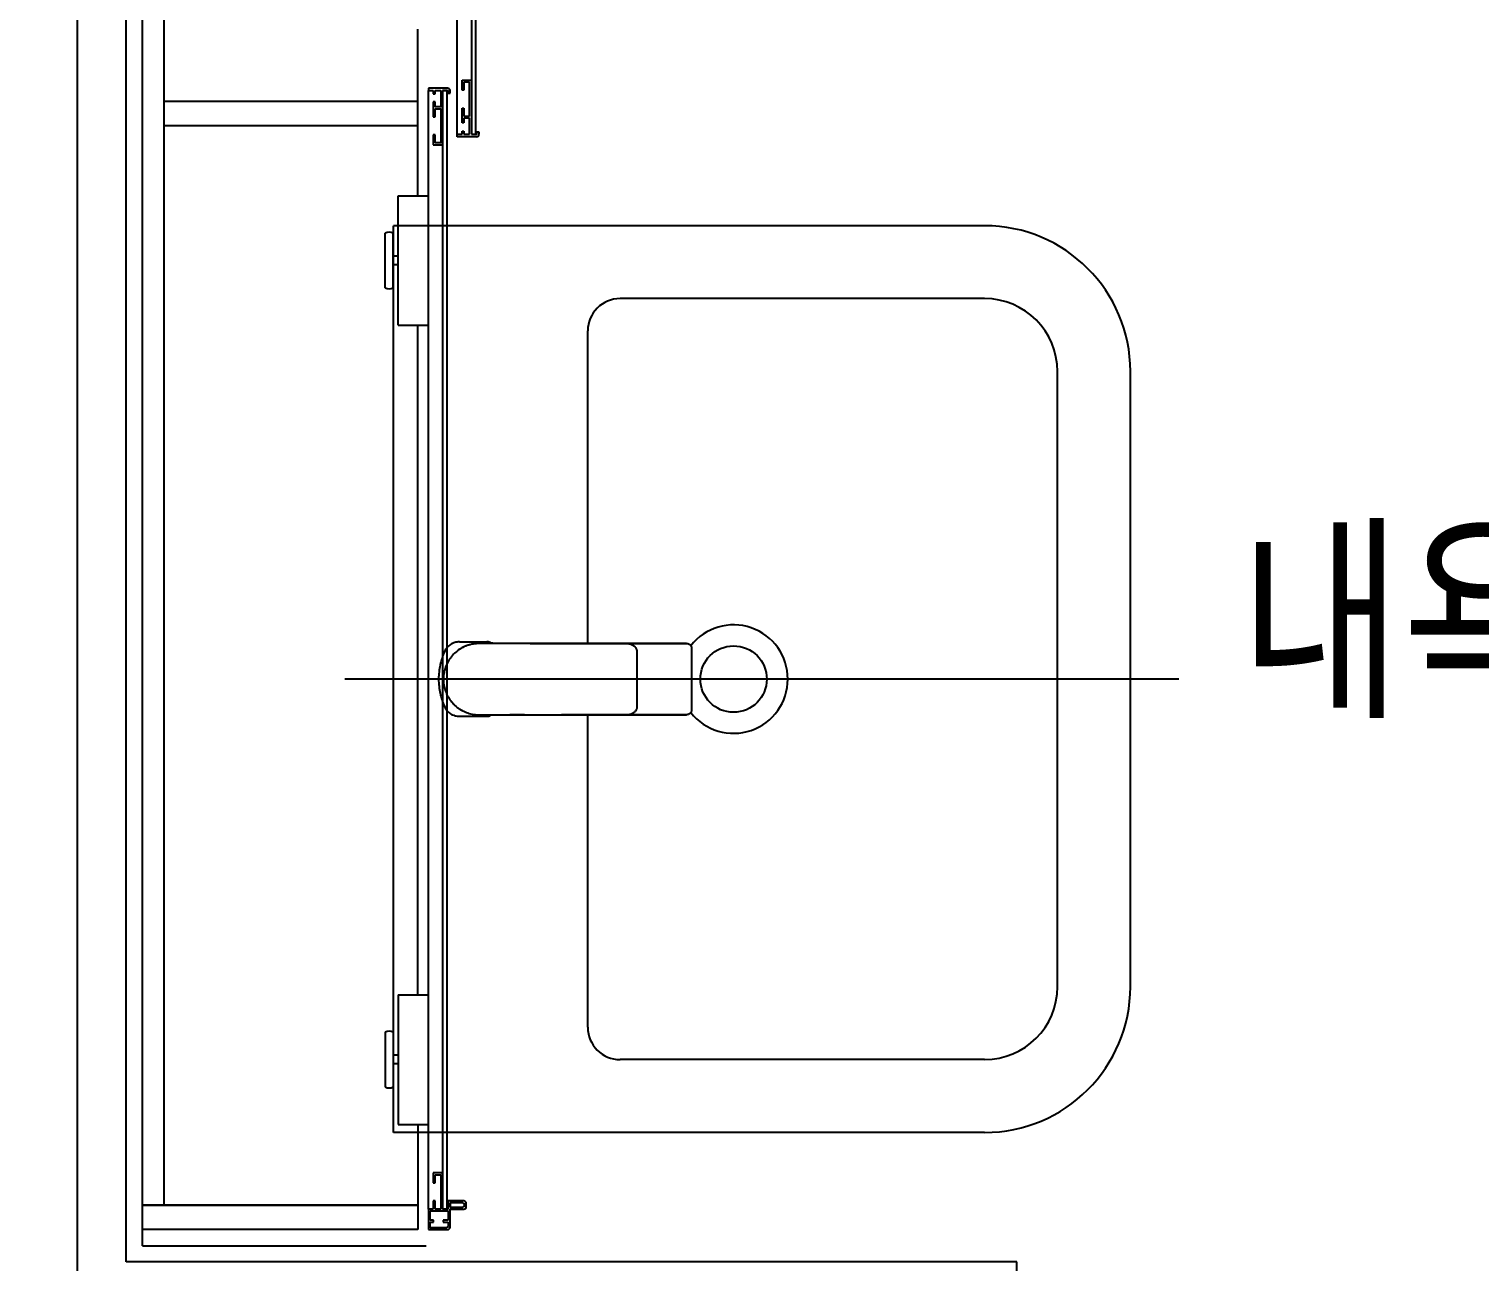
# Model space of a CAD drawing. Header units: millimetres. Extents: x 238075 to 303070, y -258150 to -205841.
# Drawn here: x 275043 to 275939, y -227701 to -226940 of the extents above; entities that cross this region are included whole.
import ezdxf
from ezdxf.enums import TextEntityAlignment as Align

# ---------------------------------------------------------------- set-up
doc = ezdxf.new("R2010")
doc.units = ezdxf.units.MM
doc.header["$LTSCALE"] = 200
doc.layers.add('L4', color=4, linetype='Continuous')
doc.layers.add('아파트', color=253, linetype='Continuous')
doc.styles.add('맑은고딕', font='malgun.ttf', dxfattribs={"width": 0.8})

msp = doc.modelspace()

# ---------------------------------------------------------------- linework, layer by layer
at = {"layer": 'L4'}
for p, q in [((275072.64, -228531.22, 54985.43), (275072.64, -226161.22, 54985.43)), ((275102.64, -227701.22), (275102.64, -226281.22)), ((275112.64, -227691.22), (275112.64, -226291.22)), ((275306.99, -227004.75, 0), (275306.99, -226313.95, 0)), ((275315.79, -226313.95), (275315.79, -227004.75)), ((275318.59, -227004.75), (275318.59, -226313.95)), ((275112.64, -227666.22), (275112.64, -226316.22)), ((275126.04, -227666.22), (275126.04, -226316.22)), ((275282.64, -227042.72), (275282.64, -226939.72)), ((275301.09, -226976.25, 0), (275289.19, -226976.25, 0)), ((275289.19, -226976.25, 0), (275289.19, -226977.75, 0)), ((275289.19, -227668.53, 0), (275289.19, -226977.75, 0)), ((275289.19, -226977.75, 0), (275292.19, -226977.75, 0)), ((275292.19, -226977.75, 0), (275292.19, -226979.75, 0)), ((275293.39, -226979.75, 0), (275293.39, -226977.75, 0)), ((275293.39, -226977.75, 0), (275296.89, -226977.75, 0)), ((275296.89, -226977.75, 0), (275296.89, -226987.75, 0)), ((275297.99, -227011.25, 0), (275297.99, -226977.75, 0)), ((275297.99, -226977.75, 0), (275301.39, -226977.75, 0)), ((275297.99, -226977.75, 0), (275297.99, -227668.53, 0)), ((275300.79, -226977.75, 0), (275297.99, -226977.75, 0)), ((275298.04, -227668.53, 0), (275298.04, -226977.75, 0)), ((275300.79, -227668.53, 0), (275300.79, -226977.75, 0)), ((275301.39, -226977.75, 0), (275301.39, -226979.25, 0)), ((275302.59, -226979.25, 0), (275302.59, -226977.75, 0)), ((275309.99, -226977.45), (275309.99, -226971.25)), ((275309.99, -226971.25), (275315.79, -226971.25)), ((275311.19, -226977.45), (275309.99, -226977.45)), ((275314.69, -226972.45), (275311.19, -226972.45)), ((275311.19, -226972.45), (275311.19, -226977.45)), ((275314.69, -226993.55), (275314.69, -226972.45)), ((275315.79, -226971.25), (275315.79, -227004.75)), ((275126.04, -226984.22), (275282.64, -226984.22)), ((275126.04, -226984.22), (275282.64, -226984.22)), ((275292.19, -226979.75, 0), (275293.39, -226979.75, 0)), ((275293.39, -226984.75, 0), (275292.19, -226984.75, 0)), ((275292.19, -226984.75, 0), (275292.19, -226993.95, 0)), ((275293.39, -226987.75, 0), (275293.39, -226984.75, 0)), ((275301.39, -226979.25, 0), (275302.59, -226979.25, 0)), ((275292.19, -226993.95, 0), (275293.39, -226993.95, 0)), ((275296.89, -226987.75, 0), (275293.39, -226987.75, 0)), ((275293.39, -226993.95, 0), (275293.39, -226988.95, 0)), ((275293.39, -226988.95, 0), (275296.89, -226988.95, 0)), ((275296.89, -226988.95, 0), (275296.89, -227010.05, 0)), ((275309.99, -226997.75), (275309.99, -226988.55)), ((275309.99, -226988.55), (275311.19, -226988.55)), ((275311.19, -226988.55), (275311.19, -226993.55)), ((275311.19, -226993.55), (275314.69, -226993.55)), ((275314.69, -226994.75), (275311.19, -226994.75)), ((275311.19, -226994.75), (275311.19, -226997.75)), ((275314.69, -227004.75), (275314.69, -226994.75)), ((275126.04, -226999.22), (275282.64, -226999.22)), ((275126.04, -226999.22), (275282.64, -226999.22)), ((275293.39, -227005.05, 0), (275292.19, -227005.05, 0)), ((275292.19, -227005.05, 0), (275292.19, -227011.25, 0)), ((275293.39, -227010.05, 0), (275293.39, -227005.05, 0)), ((275306.99, -227006.25), (275306.99, -227004.75)), ((275306.99, -227004.75), (275309.99, -227004.75)), ((275311.19, -226997.75), (275309.99, -226997.75)), ((275309.99, -227004.75), (275309.99, -227002.75)), ((275309.99, -227002.75), (275311.19, -227002.75)), ((275311.19, -227002.75), (275311.19, -227004.75)), ((275311.19, -227004.75), (275314.69, -227004.75)), ((275315.79, -227004.75), (275319.19, -227004.75)), ((275315.79, -227004.75), (275318.59, -227004.75)), ((275319.19, -227004.75), (275319.19, -227003.25)), ((275319.19, -227003.25), (275320.39, -227003.25)), ((275320.39, -227003.25), (275320.39, -227004.75)), ((275292.19, -227011.25, 0), (275297.99, -227011.25, 0)), ((275296.89, -227010.05, 0), (275293.39, -227010.05, 0)), ((275318.89, -227006.25), (275306.99, -227006.25)), ((275270.49, -227042.72, 0), (275289.19, -227042.72, 0)), ((275270.49, -227122.72, 0), (275270.49, -227042.72, 0)), ((275262.49, -227099.62, 0), (275262.49, -227065.82, 0)), ((275267.39, -227099.62, 0), (275267.39, -227065.82, 0)), ((275267.64, -227621.22), (275267.64, -227061.22)), ((275632.64, -227061.22), (275267.64, -227061.22)), ((275270.49, -227080.02, 0), (275267.39, -227080.02, 0)), ((275270.49, -227085.42, 0), (275267.39, -227085.42, 0)), ((275632.64, -227106.22), (275407.64, -227106.22)), ((275270.49, -227122.72, 0), (275289.19, -227122.72, 0)), ((275282.64, -227536.22), (275282.64, -227122.72)), ((275387.64, -227319.18), (275387.64, -227126.22)), ((275677.64, -227531.22), (275677.64, -227151.22)), ((275722.64, -227531.22), (275722.64, -227151.22)), ((275308.38, -227318.22), (275325.37, -227318.22)), ((275327.59, -227318.74), (275327.86, -227318.9)), ((275371.47, -227319.2), (275371.47, -227319.17)), ((275371.47, -227319.21), (275371.47, -227319.2)), ((275406.66, -227319.22), (275371.47, -227319.21)), ((275438.66, -227319.22), (275406.66, -227319.22)), ((275417.89, -227319.2), (275431.14, -227319.21)), ((275417.92, -227324.27), (275417.92, -227358.27)), ((275431.14, -227319.21), (275447.04, -227319.22)), ((275446.66, -227319.22), (275438.66, -227319.22)), ((275448.66, -227319.22), (275446.66, -227319.22)), ((275451.76, -227322.22), (275451.76, -227360.22)), ((275752.64, -227341.22), (275237.64, -227341.22)), ((275462.04, -227341.22), (275288.41, -227341.22)), ((275327.59, -227363.7), (275327.38, -227363.74)), ((275371.47, -227363.23), (275371.47, -227363.25)), ((275371.47, -227363.23), (275373.47, -227363.23)), ((275371.47, -227363.25), (275371.47, -227363.27)), ((275373.47, -227363.23), (275381.47, -227363.23)), ((275381.47, -227363.23), (275413.47, -227363.23)), ((275387.64, -227556.22), (275387.64, -227363.26)), ((275413.47, -227363.23), (275448.66, -227363.22)), ((275308.38, -227364.22), (275325.37, -227364.22)), ((275270.49, -227536.22, 0), (275270.49, -227616.22, 0)), ((275270.49, -227536.22, 0), (275289.19, -227536.22, 0)), ((275262.49, -227559.32, 0), (275262.49, -227593.12, 0)), ((275267.39, -227559.32, 0), (275267.39, -227593.12, 0)), ((275270.49, -227573.52, 0), (275267.39, -227573.52, 0)), ((275632.64, -227576.22), (275407.64, -227576.22)), ((275270.49, -227578.92, 0), (275267.39, -227578.92, 0)), ((275632.64, -227621.22), (275267.64, -227621.22)), ((275270.49, -227616.22, 0), (275289.19, -227616.22, 0)), ((275275.39, -227616.22, 0), (275275.49, -227616.32, 0)), ((275282.64, -227616.22), (275282.64, -227666.22)), ((275297.99, -227646.23, 0), (275292.19, -227646.23, 0)), ((275292.19, -227646.23, 0), (275292.19, -227652.43, 0)), ((275293.39, -227652.43, 0), (275293.39, -227647.43, 0)), ((275293.39, -227647.43, 0), (275296.89, -227647.43, 0)), ((275296.89, -227647.43, 0), (275296.89, -227668.53, 0)), ((275297.99, -227668.53, 0), (275297.99, -227646.23, 0)), ((275292.19, -227652.43, 0), (275293.39, -227652.43, 0)), ((275112.64, -227681.22), (275112.64, -227666.22)), ((275112.64, -227666.22), (275282.64, -227666.22)), ((275282.64, -227666.22), (275112.64, -227666.22)), ((275282.64, -227666.22), (275282.64, -227681.22)), ((275293.39, -227663.53, 0), (275292.19, -227663.53, 0)), ((275292.19, -227663.53, 0), (275292.19, -227668.53, 0)), ((275293.39, -227668.53, 0), (275293.39, -227663.53, 0)), ((275311.09, -227663.53, 0), (275301.39, -227663.53, 0)), ((275301.39, -227663.53, 0), (275301.39, -227668.53, 0)), ((275310.44, -227664.73), (275302.64, -227664.73)), ((275302.64, -227664.73), (275302.64, -227667.33)), ((275302.64, -227667.33), (275310.44, -227667.33)), ((275311.44, -227666.33), (275311.44, -227665.73)), ((275312.59, -227667.03, 0), (275312.59, -227665.03, 0)), ((275292.19, -227668.53, 0), (275289.19, -227668.53, 0)), ((275289.19, -227668.53, 0), (275289.19, -227681.23, 0)), ((275290.39, -227675.33, 0), (275290.39, -227669.73, 0)), ((275290.39, -227669.73, 0), (275301.39, -227669.73, 0)), ((275292.39, -227675.33, 0), (275290.39, -227675.33, 0)), ((275290.39, -227680.03, 0), (275290.39, -227676.53, 0)), ((275290.39, -227676.53, 0), (275292.39, -227676.53, 0)), ((275292.39, -227676.53, 0), (275292.39, -227675.33, 0)), ((275296.89, -227668.53, 0), (275293.39, -227668.53, 0)), ((275301.39, -227668.53, 0), (275297.99, -227668.53, 0)), ((275297.99, -227668.53, 0), (275300.79, -227668.53, 0)), ((275301.39, -227675.33, 0), (275298.39, -227675.33, 0)), ((275298.39, -227675.33, 0), (275298.39, -227676.53, 0)), ((275298.39, -227676.53, 0), (275301.39, -227676.53, 0)), ((275301.39, -227669.73, 0), (275301.39, -227675.33, 0)), ((275301.39, -227676.53, 0), (275301.39, -227679.03, 0)), ((275302.59, -227679.73, 0), (275302.59, -227668.53, 0)), ((275302.59, -227668.53, 0), (275311.09, -227668.53, 0)), ((275282.64, -227681.22), (275112.64, -227681.22)), ((275289.19, -227681.23, 0), (275298.39, -227681.23, 0)), ((275298.39, -227680.03, 0), (275290.39, -227680.03, 0)), ((275300.39, -227680.03, 0), (275298.39, -227680.03, 0)), ((275298.39, -227681.23, 0), (275301.09, -227681.23, 0)), ((275112.64, -227691.22), (275287.8, -227691.22)), ((275652.64, -227701.22), (275102.64, -227701.22)), ((275652.64, -228601.22), (275652.64, -227701.22))]:
    msp.add_line(p, q, dxfattribs=at)
msp.add_circle((275477.64, -227341.22), 20.5, dxfattribs=at)
for centre, radius, start, end in [((275301.09, -226977.75, 0), 1.5, 0, 90), ((275318.89, -227004.75), 1.5, 270, 0), ((275264.94, -227070.52, 0), 5.3, 62.47843, 117.52157), ((275632.64, -227151.22), 90, 0, 90), ((275264.94, -227094.92, 0), 5.3, 242.47843, 297.52157), ((275407.64, -227126.22), 20, 90, 180), ((275632.64, -227151.22), 45, 0, 90), ((275477.64, -227341.22), 33.5, 218.03911, 141.96035), ((275632.64, -227531.22), 90, 270, 0), ((275632.64, -227531.22), 45, 270, 0), ((275264.94, -227564.02, 0), 5.3, 62.47843, 117.52157), ((275407.64, -227556.22), 20, 180, 270), ((275264.94, -227588.42, 0), 5.3, 242.47843, 297.52157), ((275310.44, -227665.73), 1, 0, 90), ((275310.44, -227666.33), 1, 270, 0), ((275311.09, -227665.03, 0), 1.5, 0, 90), ((275311.09, -227667.03, 0), 1.5, 270, 0), ((275300.39, -227679.03, 0), 1, 270, 0), ((275301.09, -227679.73, 0), 1.5, 270, 0)]:
    msp.add_arc(centre, radius, start, end, dxfattribs=at)
for points, knots in [([(275308.38, -227318.22), (275307.42, -227318.22), (275305.5, -227318.5), (275302.87, -227319.71), (275300.7, -227321.61), (275299.67, -227323.21), (275298.66, -227325.42), (275297.58, -227328.18), (275296.41, -227332.45), (275295.71, -227336.81), (275295.55, -227339.75), (275295.55, -227342.7), (275295.71, -227345.64), (275296.41, -227350), (275297.58, -227354.26), (275298.66, -227357.02), (275299.67, -227359.23), (275300.7, -227360.84), (275302.87, -227362.73), (275305.5, -227363.95), (275307.42, -227364.22), (275308.38, -227364.22)], [0, 0, 0, 0, 0.048341, 0.096682, 0.145024, 0.193365, 0.193365, 0.270024, 0.346682, 0.423341, 0.5, 0.5, 0.576659, 0.653318, 0.729976, 0.806635, 0.806635, 0.854976, 0.903318, 0.951659, 1, 1, 1, 1]), ([(275325.23, -227318.65), (275325.21, -227318.66), (275325.19, -227318.68), (275325.15, -227318.71), (275325.1, -227318.74), (275325.07, -227318.76), (275325.06, -227318.77), (275325.05, -227318.78), (275325.06, -227318.78), (275325.07, -227318.79), (275325.09, -227318.8), (275325.14, -227318.81), (275325.21, -227318.82), (275325.35, -227318.83), (275325.59, -227318.85), (275325.98, -227318.86), (275326.47, -227318.88), (275327.25, -227318.9), (275328.46, -227318.92), (275330.25, -227318.94), (275332.38, -227318.97), (275334.81, -227318.99), (275337.53, -227319.02), (275340.54, -227319.05), (275343.82, -227319.08), (275347.34, -227319.11), (275351.07, -227319.13), (275354.96, -227319.15), (275359, -227319.16), (275363.11, -227319.17), (275366.6, -227319.17), (275369, -227319.17), (275370.39, -227319.17), (275371.09, -227319.17), (275371.47, -227319.17)], [0, 0, 0, 0, 0.040109, 0.092195, 0.134539, 0.146364, 0.158189, 0.164847, 0.172873, 0.182268, 0.19503, 0.206247, 0.218388, 0.230438, 0.254038, 0.278555, 0.302611, 0.326873, 0.374827, 0.423378, 0.471573, 0.519782, 0.568449, 0.616278, 0.664653, 0.712725, 0.760548, 0.808689, 0.856006, 0.904537, 0.952271, 0.976142, 0.986914, 1, 1, 1, 1]), ([(275325.37, -227318.22), (275325.38, -227318.23), (275325.4, -227318.25), (275325.41, -227318.27), (275325.43, -227318.3), (275325.43, -227318.32), (275325.43, -227318.35), (275325.42, -227318.39), (275325.39, -227318.45), (275325.34, -227318.52), (275325.28, -227318.59), (275325.24, -227318.63), (275325.23, -227318.65)], [0, 0, 0, 0, 0.051849, 0.106878, 0.165086, 0.226475, 0.291045, 0.358795, 0.508349, 0.717554, 0.868851, 1, 1, 1, 1]), ([(275327.59, -227318.74), (275327.52, -227318.71), (275327.38, -227318.64), (275327.16, -227318.55), (275326.95, -227318.48), (275326.73, -227318.41), (275326.51, -227318.35), (275326.28, -227318.3), (275326.06, -227318.27), (275325.83, -227318.24), (275325.6, -227318.23), (275325.45, -227318.22), (275325.37, -227318.22)], [0, 0, 0, 0, 0.101285, 0.201719, 0.301509, 0.400867, 0.500008, 0.599148, 0.698504, 0.798291, 0.89872, 1, 1, 1, 1]), ([(275326.41, -227318.87), (275326.43, -227318.87), (275326.46, -227318.87), (275326.81, -227318.88), (275327.42, -227318.9), (275328.15, -227318.91), (275328.71, -227318.92), (275328.93, -227318.92)], [0, 0, 0, 0, 0.166917, 0.3923, 0.648514, 0.861362, 1, 1, 1, 1]), ([(275327.82, -227318.91), (275327.82, -227318.9), (275327.74, -227318.86), (275327.7, -227318.83), (275327.65, -227318.81)], [0, 0, 0, 0, 0.066786, 1, 1, 1, 1]), ([(275320.5, -227319.27), (275319.28, -227319.33), (275317.44, -227319.41), (275315.03, -227319.94), (275312.66, -227320.65), (275310.39, -227321.66), (275308.28, -227322.95), (275306.28, -227324.4), (275304.48, -227326.11), (275302.91, -227328.01), (275301.51, -227330.05), (275300.37, -227332.25), (275299.52, -227334.57), (275298.87, -227336.96), (275298.52, -227339.42), (275298.48, -227341.89), (275298.66, -227344.36), (275299.14, -227346.79), (275299.93, -227349.14), (275300.91, -227351.41), (275302.17, -227353.55), (275303.69, -227355.51), (275305.37, -227357.32), (275307.27, -227358.92), (275309.34, -227360.26), (275311.52, -227361.42), (275313.83, -227362.3), (275316.23, -227362.88), (275318.26, -227363.2), (275319.69, -227363.25), (275320.5, -227363.27)], [0, 0, 0, 0, 0.052873, 0.080098, 0.107323, 0.160209, 0.187447, 0.214686, 0.267424, 0.294581, 0.321738, 0.374503, 0.401673, 0.428843, 0.481677, 0.508884, 0.536091, 0.588942, 0.616158, 0.643375, 0.696219, 0.723433, 0.750648, 0.803437, 0.830624, 0.857811, 0.910528, 0.937672, 0.964816, 1, 1, 1, 1]), ([(275313, -227320.61), (275312.73, -227320.7), (275311.66, -227321.05), (275310.18, -227321.78), (275309.02, -227322.48), (275308.58, -227322.74)], [0, 0, 0, 0, 0.1707368, 0.6861143, 1, 1, 1, 1]), ([(275412.13, -227319.27), (275408.46, -227319.27), (275401.11, -227319.27), (275390, -227319.27), (275378.77, -227319.27), (275367.39, -227319.27), (275355.87, -227319.27), (275344.19, -227319.27), (275332.4, -227319.27), (275324.47, -227319.27), (275320.5, -227319.27)], [0, 0, 0, 0, 0.123931, 0.247853, 0.37206, 0.496262, 0.621814, 0.747361, 0.873684, 1, 1, 1, 1]), ([(275371.47, -227319.18), (275372.44, -227319.18), (275373.4, -227319.18), (275375.34, -227319.18), (275376.31, -227319.18), (275379.21, -227319.18), (275381.14, -227319.18), (275386.94, -227319.18), (275390.81, -227319.19), (275398.55, -227319.19), (275402.42, -227319.19), (275410.15, -227319.2), (275414.02, -227319.2), (275417.89, -227319.2)], [0, 0, 0, 0, 0.0625, 0.0625, 0.125, 0.125, 0.25, 0.25, 0.5, 0.5, 0.75, 0.75, 1, 1, 1, 1]), ([(275412.19, -227319.28), (275412.23, -227319.28), (275412.58, -227319.26), (275413.26, -227319.35), (275414.2, -227319.57), (275415.05, -227319.93), (275415.8, -227320.38), (275416.43, -227320.89), (275416.96, -227321.48), (275417.37, -227322.11), (275417.69, -227322.81), (275417.88, -227323.54), (275417.9, -227324.04), (275417.91, -227324.27)], [0, 0, 0, 0, 0.011928, 0.129483, 0.247012, 0.3625, 0.462929, 0.559294, 0.651424, 0.740683, 0.826597, 0.918847, 1, 1, 1, 1]), ([(275447.04, -227319.22), (275447.36, -227319.22), (275447.68, -227319.22), (275448.01, -227319.22), (275448.07, -227319.22), (275448.13, -227319.22), (275448.2, -227319.22), (275448.35, -227319.22), (275448.5, -227319.22), (275448.66, -227319.22)], [0.000015096, 0.000015096, 0.000015096, 0.000015096, 0.003154107, 0.003154107, 0.003154107, 0.003766434, 0.003766434, 0.003766434, 0.00525714, 0.00525714, 0.00525714, 0.00525714]), ([(275448.72, -227319.24), (275448.87, -227319.24), (275449.25, -227319.25), (275449.83, -227319.42), (275450.43, -227319.73), (275450.95, -227320.16), (275451.35, -227320.69), (275451.62, -227321.28), (275451.76, -227321.81), (275451.75, -227322.12), (275451.74, -227322.22)], [0, 0, 0, 0, 0.099091, 0.240451, 0.381393, 0.523117, 0.662179, 0.800272, 0.937036, 1, 1, 1, 1]), ([(275308.58, -227359.7), (275309.01, -227359.98), (275309.64, -227360.37), (275310.32, -227360.68), (275310.53, -227360.78)], [0, 0, 0, 0, 0.69195, 1, 1, 1, 1]), ([(275320.3, -227363.26), (275320.33, -227363.27), (275320.49, -227363.28), (275320.66, -227363.28), (275320.78, -227363.28)], [0, 0, 0, 0, 0.20735, 1, 1, 1, 1]), ([(275320.5, -227363.27), (275324.37, -227363.27), (275332.13, -227363.27), (275343.69, -227363.27), (275355.2, -227363.27), (275366.7, -227363.27), (275378.15, -227363.27), (275389.57, -227363.27), (275400.89, -227363.27), (275408.39, -227363.27), (275412.13, -227363.27)], [0, 0, 0, 0, 0.123369, 0.246745, 0.370929, 0.495117, 0.621146, 0.747179, 0.873585, 1, 1, 1, 1]), ([(275330.01, -227363.52), (275329.84, -227363.52), (275329.09, -227363.53), (275328.08, -227363.56), (275327.02, -227363.59), (275326.27, -227363.63), (275326.04, -227363.68), (275326.07, -227363.73), (275326.01, -227363.77), (275325.97, -227363.82), (275325.92, -227363.86), (275325.86, -227363.91), (275325.69, -227364.03), (275325.52, -227364.13), (275325.37, -227364.22)], [0, 0, 0, 0, 0.014571, 0.06619, 0.118239, 0.170198, 0.236781, 0.303172, 0.369545, 0.435912, 0.502277, 0.568639, 0.634999, 1, 1, 1, 1]), ([(275325.37, -227364.22), (275325.45, -227364.22), (275325.6, -227364.22), (275325.83, -227364.2), (275326.06, -227364.18), (275326.28, -227364.14), (275326.56, -227364.08), (275326.88, -227363.99), (275327.24, -227363.87), (275327.47, -227363.76), (275327.59, -227363.7)], [0, 0, 0, 0, 0.100281, 0.200263, 0.300157, 0.400177, 0.500534, 0.667134, 0.833296, 1, 1, 1, 1]), ([(275327.38, -227363.74), (275327.37, -227363.75), (275327.29, -227363.76), (275327.14, -227363.75), (275327.02, -227363.71), (275326.97, -227363.68), (275326.92, -227363.66), (275326.91, -227363.64), (275326.9, -227363.63)], [0, 0, 0, 0, 0.03505, 0.518837, 0.645508, 0.772162, 0.898799, 1, 1, 1, 1]), ([(275348.66, -227363.33), (275348.4, -227363.33), (275346.92, -227363.34), (275344.43, -227363.36), (275341.22, -227363.38), (275338.29, -227363.41), (275335.63, -227363.44), (275333.27, -227363.47), (275331.37, -227363.49), (275330.41, -227363.51), (275330.01, -227363.52)], [0, 0, 0, 0, 0.031504, 0.175928, 0.320899, 0.464629, 0.608143, 0.752645, 0.897102, 1, 1, 1, 1]), ([(275417.89, -227363.24), (275414.02, -227363.25), (275410.15, -227363.25), (275402.42, -227363.25), (275398.55, -227363.26), (275390.81, -227363.26), (275386.94, -227363.26), (275381.14, -227363.27), (275379.21, -227363.27), (275376.31, -227363.27), (275375.34, -227363.27), (275373.4, -227363.27), (275372.44, -227363.27), (275371.47, -227363.27)], [0, 0, 0, 0, 0.25, 0.25, 0.5, 0.5, 0.75, 0.75, 0.875, 0.875, 0.9375, 0.9375, 1, 1, 1, 1]), ([(275417.9, -227358.27), (275417.9, -227358.45), (275417.9, -227358.88), (275417.75, -227359.55), (275417.47, -227360.25), (275417.07, -227360.91), (275416.57, -227361.51), (275415.96, -227362.05), (275415.26, -227362.5), (275414.48, -227362.87), (275413.62, -227363.12), (275412.83, -227363.26), (275412.32, -227363.26), (275412.13, -227363.26)], [0, 0, 0, 0, 0.06093, 0.147791, 0.234842, 0.323728, 0.414668, 0.509266, 0.607898, 0.711157, 0.818935, 0.930743, 1, 1, 1, 1]), ([(275447.04, -227363.23), (275442.62, -227363.23), (275438.2, -227363.23), (275433.78, -227363.23), (275428.48, -227363.24), (275423.19, -227363.24), (275417.89, -227363.24)], [0, 0, 0, 0, 0.0132561, 0.0132561, 0.0132561, 0.0291499, 0.0291499, 0.0291499, 0.0291499]), ([(275448.66, -227363.22), (275448.44, -227363.22), (275448.22, -227363.22), (275448.01, -227363.22), (275447.73, -227363.22), (275447.45, -227363.22), (275447.17, -227363.23), (275447.13, -227363.23), (275447.08, -227363.23), (275447.04, -227363.23)], [0.001051073, 0.001051073, 0.001051073, 0.001051073, 0.003154107, 0.003154107, 0.003154107, 0.005856485, 0.005856485, 0.005856485, 0.006293168, 0.006293168, 0.006293168, 0.006293168]), ([(275451.74, -227360.22), (275451.74, -227360.37), (275451.74, -227360.73), (275451.58, -227361.29), (275451.29, -227361.85), (275450.88, -227362.35), (275450.38, -227362.75), (275449.79, -227363.04), (275449.21, -227363.2), (275448.82, -227363.21), (275448.66, -227363.21)], [0, 0, 0, 0, 0.09334, 0.22511, 0.35691, 0.490062, 0.623344, 0.75881, 0.89618, 1, 1, 1, 1])]:
    msp.add_open_spline(points, degree=3, knots=knots, dxfattribs=at)
at = {"layer": '아파트'}
msp.add_circle((263075.37, -230841.08, 54985.43), 25000, dxfattribs=at)

# ---------------------------------------------------------------- texts
at = {"layer": 'L4', "style": '맑은고딕', "width": 0.8}
msp.add_text('내욕실', height=100, dxfattribs=at).set_placement((275940.61, -227304.56), align=Align.MIDDLE_CENTER)

doc.saveas('drawing.dxf')
